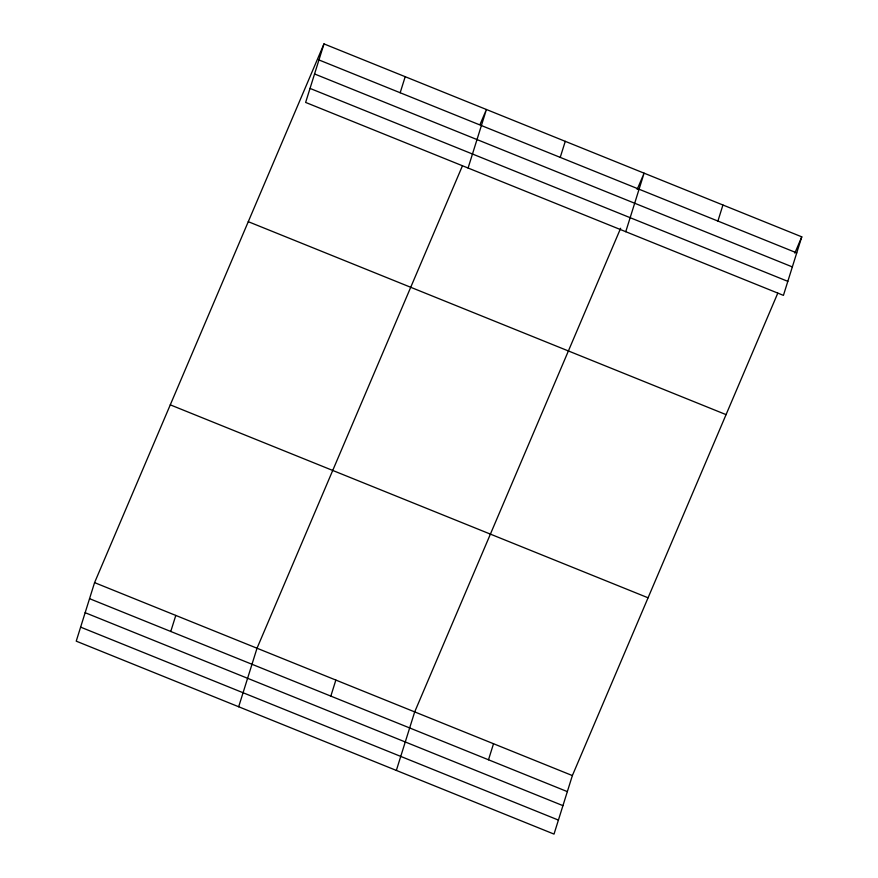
<?xml version="1.0" encoding="UTF-8"?>
<svg xmlns="http://www.w3.org/2000/svg" width="878" height="878" viewBox="0 0 878 878"><rect width="100%" height="100%" fill="white"/><g stroke="black" fill="none" stroke-linecap="round" stroke-linejoin="round"><path stroke-width="1.32" d="M323.982 43.9L305.632 102.43L783.428 295.37L801.768 236.84L323.982 43.9L94.572 582.63L76.232 641.159L554.018 834.1L572.368 775.57L777.776 293.186M170.76 631.48L175.798 615.423M400.17 92.75L405.197 76.704M238.673 706.757L257.024 648.227L462.432 165.843M468.084 168.027L486.423 109.498L480.025 124.522M330.83 696.111L335.857 680.066M560.23 157.381L565.267 141.336M396.351 770.423L414.69 711.904L620.647 228.258M625.762 231.704L644.101 173.175L637.165 189.45M488.497 759.788L493.524 743.732M717.908 221.058L722.934 205.013M794.842 253.116L801.768 236.84M318.944 59.945L796.741 252.897M314.554 73.961L792.351 266.912M310.033 88.415L787.829 281.355M248.276 221.684L726.062 414.625M170.277 404.846L648.074 597.797M94.572 582.63L572.368 775.57M89.545 598.675L567.331 791.616M85.144 612.69L562.941 805.642M80.622 627.133L558.419 820.085"/></g></svg>
